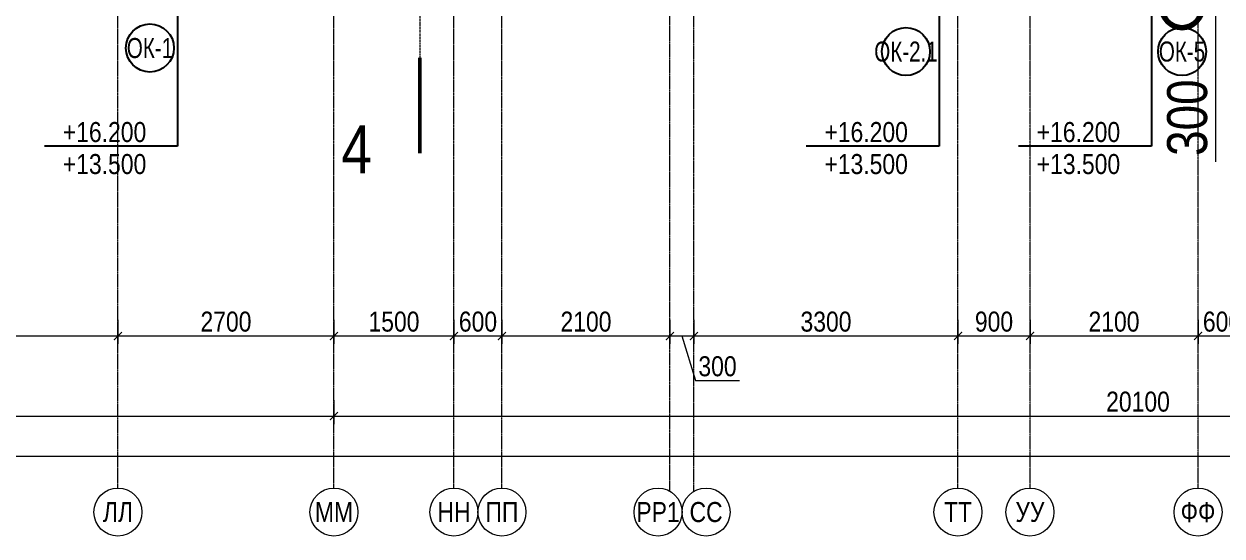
# Model space of a CAD drawing. Header units: millimetres. Extents: x -65509 to 912790, y 446 to 713294.
# Drawn here: x 480226 to 495201, y 499528 to 505928 of the extents above; entities that cross this region are included whole.
import ezdxf
from ezdxf import colors
from ezdxf.entities.mleader import LeaderData, LeaderLine
from ezdxf.enums import TextEntityAlignment as Align
from ezdxf.math import Vec2, Vec3

# ---------------------------------------------------------------- set-up
doc = ezdxf.new("R2010")
doc.units = ezdxf.units.MM
doc.linetypes.add('CENTER2', pattern=[28.575, 19.05, -3.175, 3.175, -3.175])
doc.linetypes.add('DASHED', pattern=[19.05, 12.7, -6.35])
doc.layers.get('Defpoints').update_dxf_attribs({"color": 250})
for name, color, linetype, lineweight in [('АР_Окна марка', 250, 'Continuous', 9), ('АР_Размеры обшивки', 250, 'Continuous', 5), ('АР_Разрезы марка', 7, 'Continuous', 13), ('Марка окна', 250, 'Continuous', 25), ('РД_Оси_100', 250, 'Continuous', 0), ('РД_Оси_размер', 250, 'Continuous', 0)]:
    doc.layers.add(name, color=color, linetype=linetype, lineweight=lineweight)
doc.layers.add('ОВ_КЛАПАНЫ', color=250, linetype='Continuous', lineweight=13, plot=False)
doc.styles.add('Arial_09', font='ARIALN.TTF', dxfattribs={"width": 0.9})
doc.styles.add('Isocpeur3', font='isocpeur.ttf')
doc.styles.add('style1', font='ARIALN.TTF')
doc.styles.add('ккк', font='isocpeur.ttf', dxfattribs={"width": 0.85, "oblique": 15})
doc.dimstyles.new('Dim100_ареал', dxfattribs={"dimscale": 100, "dimtxt": 2.5, "dimasz": 1, "dimexe": 1, "dimexo": 1, "dimgap": 0.5, "dimtad": 1, "dimzin": 12, "dimdsep": 46, "dimtxsty": 'style1', "dimblk": 'ARCHTICK', "dimcen": 1, "dimdle": 1, "dimclrd": 256, "dimclre": 256, "dimaunit": 1, "dimadec": 0, "dimazin": 3, "dimtfac": 1, "dimtmove": 1, "dimatfit": 3, "dimldrblk": 'OPEN30', "dimfxl": 4, "dimfxlon": 1, "dimtolj": 1, "dimtzin": 0, "dimlwd": 9, "dimlwe": 9, "dimarcsym": 0})
doc.dimstyles.new('Dim200_ареал', dxfattribs={"dimscale": 100, "dimtxt": 5, "dimasz": 2.5, "dimexe": 2, "dimexo": 2, "dimgap": 1, "dimtad": 1, "dimzin": 12, "dimdsep": 46, "dimtxsty": 'style1', "dimblk": 'ARCHTICK', "dimcen": 3, "dimdle": 2, "dimclrd": 256, "dimclre": 256, "dimaunit": 1, "dimadec": 0, "dimazin": 3, "dimtfac": 1, "dimtmove": 1, "dimatfit": 3, "dimldrblk": 'OPEN30', "dimfxl": 5, "dimfxlon": 1, "dimtolj": 1, "dimtzin": 0, "dimlwd": 9, "dimlwe": 9, "dimarcsym": 0})

# ---------------------------------------------------------------- blocks, each defined once
blk = doc.blocks.new('_DotSmall')
at = {"color": 0, "linetype": 'ByBlock', "const_width": 0.5}
blk.add_lwpolyline([(-0.0625, 0, 1), (0.0625, 0, 1)], format="xyb", close=True, dxfattribs=at)
blk = doc.blocks.new('A-iden')
at = {"linetype": 'Continuous', "lineweight": 5}
blk.add_circle((0, -4), 3, dxfattribs=at)
at = {"color": 0, "linetype": 'Continuous', "lineweight": 20, "style": 'ккк', "width": 0.85}
blk.add_attdef('ID', text='', height=8, dxfattribs=at).set_placement((0.31, -3.85), align=Align.MIDDLE_CENTER)
blk = doc.blocks.new('_ArchTick')
at = {"color": 0, "linetype": 'ByBlock', "const_width": 0.15}
blk.add_lwpolyline([(-0.5, -0.5), (0.5, 0.5)], dxfattribs=at)
blk = doc.blocks.new('*D321')
at = {"layer": 'Defpoints', "color": 0, "transparency": 16777216}
for p in [(88500, -3255), (91800, -3255), (91800, -4255)]:
    blk.add_point(p, dxfattribs=at)
at = {"layer": 'РД_Оси_размер', "color": 0, "lineweight": 5, "transparency": 16777216}
for p, q in [((88500, -4055), (88500, -4355)), ((91800, -4055), (91800, -4355)), ((88400, -4255), (91900, -4255))]:
    blk.add_line(p, q, dxfattribs=at)
at = {"layer": 'РД_Оси_размер', "color": 0, "lineweight": 5, "transparency": 16777216, "xscale": 100, "yscale": 100, "zscale": 100, "rotation": 180}
blk.add_blockref('_ArchTick', (88500, -4255), dxfattribs=at)
at = {"layer": 'РД_Оси_размер', "color": 0, "lineweight": 5, "transparency": 16777216, "xscale": 100, "yscale": 100, "zscale": 100}
blk.add_blockref('_ArchTick', (91800, -4255), dxfattribs=at)
at = {"layer": 'РД_Оси_размер', "color": 0, "transparency": 16777216, "insert": (90150, -4077), "char_height": 250, "attachment_point": 5, "style": 'style1'}
blk.add_mtext('\\A1;3300', dxfattribs=at)
blk = doc.blocks.new('_Open30')
at = {"color": 0, "linetype": 'ByBlock', "lineweight": -2}
for p, q in [((-1, 0.268), (0, 0)), ((0, 0), (-1, -0.268)), ((0, 0), (-1, 0))]:
    blk.add_line(p, q, dxfattribs=at)
blk = doc.blocks.new('*D322')
at = {"layer": 'Defpoints', "color": 0, "transparency": 16777216}
for p in [(91800, -3255), (94500, -3255), (94500, -4255)]:
    blk.add_point(p, dxfattribs=at)
at = {"layer": 'РД_Оси_размер', "color": 0, "lineweight": 5, "transparency": 16777216}
for p, q in [((91800, -4055), (91800, -4355)), ((94500, -4055), (94500, -4355)), ((91700, -4255), (94600, -4255))]:
    blk.add_line(p, q, dxfattribs=at)
at = {"layer": 'РД_Оси_размер', "color": 0, "lineweight": 5, "transparency": 16777216, "xscale": 100, "yscale": 100, "zscale": 100, "rotation": 180}
blk.add_blockref('_ArchTick', (91800, -4255), dxfattribs=at)
at = {"layer": 'РД_Оси_размер', "color": 0, "lineweight": 5, "transparency": 16777216, "xscale": 100, "yscale": 100, "zscale": 100}
blk.add_blockref('_ArchTick', (94500, -4255), dxfattribs=at)
at = {"layer": 'РД_Оси_размер', "color": 0, "transparency": 16777216, "insert": (93150, -4077), "char_height": 250, "attachment_point": 5, "style": 'style1'}
blk.add_mtext('\\A1;2700', dxfattribs=at)
blk = doc.blocks.new('*D323')
at = {"layer": 'Defpoints', "color": 0, "transparency": 16777216}
for p in [(94500, -3255), (96000, -3255), (96000, -4255)]:
    blk.add_point(p, dxfattribs=at)
at = {"layer": 'РД_Оси_размер', "color": 0, "lineweight": 5, "transparency": 16777216}
for p, q in [((94500, -4055), (94500, -4355)), ((96000, -4055), (96000, -4355)), ((94400, -4255), (96100, -4255))]:
    blk.add_line(p, q, dxfattribs=at)
at = {"layer": 'РД_Оси_размер', "color": 0, "lineweight": 5, "transparency": 16777216, "xscale": 100, "yscale": 100, "zscale": 100, "rotation": 180}
blk.add_blockref('_ArchTick', (94500, -4255), dxfattribs=at)
at = {"layer": 'РД_Оси_размер', "color": 0, "lineweight": 5, "transparency": 16777216, "xscale": 100, "yscale": 100, "zscale": 100}
blk.add_blockref('_ArchTick', (96000, -4255), dxfattribs=at)
at = {"layer": 'РД_Оси_размер', "color": 0, "transparency": 16777216, "insert": (95250, -4077), "char_height": 250, "attachment_point": 5, "style": 'style1'}
blk.add_mtext('\\A1;1500', dxfattribs=at)
blk = doc.blocks.new('*D324')
at = {"layer": 'Defpoints', "color": 0, "transparency": 16777216}
for p in [(96000, -3255), (96600, -3255), (96600, -4255)]:
    blk.add_point(p, dxfattribs=at)
at = {"layer": 'РД_Оси_размер', "color": 0, "lineweight": 5, "transparency": 16777216}
for p, q in [((96000, -4055), (96000, -4355)), ((96600, -4055), (96600, -4355)), ((95900, -4255), (96700, -4255))]:
    blk.add_line(p, q, dxfattribs=at)
at = {"layer": 'РД_Оси_размер', "color": 0, "lineweight": 5, "transparency": 16777216, "xscale": 100, "yscale": 100, "zscale": 100, "rotation": 180}
blk.add_blockref('_ArchTick', (96000, -4255), dxfattribs=at)
at = {"layer": 'РД_Оси_размер', "color": 0, "lineweight": 5, "transparency": 16777216, "xscale": 100, "yscale": 100, "zscale": 100}
blk.add_blockref('_ArchTick', (96600, -4255), dxfattribs=at)
at = {"layer": 'РД_Оси_размер', "color": 0, "transparency": 16777216, "insert": (96300, -4077), "char_height": 250, "attachment_point": 5, "style": 'style1'}
blk.add_mtext('\\A1;600', dxfattribs=at)
blk = doc.blocks.new('*D325')
at = {"layer": 'Defpoints', "color": 0, "transparency": 16777216}
for p in [(96600, -3255), (98700, -3255), (98700, -4255)]:
    blk.add_point(p, dxfattribs=at)
at = {"layer": 'РД_Оси_размер', "color": 0, "lineweight": 5, "transparency": 16777216}
for p, q in [((96600, -4055), (96600, -4355)), ((98700, -4055), (98700, -4355)), ((96500, -4255), (98800, -4255))]:
    blk.add_line(p, q, dxfattribs=at)
at = {"layer": 'РД_Оси_размер', "color": 0, "lineweight": 5, "transparency": 16777216, "xscale": 100, "yscale": 100, "zscale": 100, "rotation": 180}
blk.add_blockref('_ArchTick', (96600, -4255), dxfattribs=at)
at = {"layer": 'РД_Оси_размер', "color": 0, "lineweight": 5, "transparency": 16777216, "xscale": 100, "yscale": 100, "zscale": 100}
blk.add_blockref('_ArchTick', (98700, -4255), dxfattribs=at)
at = {"layer": 'РД_Оси_размер', "color": 0, "transparency": 16777216, "insert": (97650, -4077), "char_height": 250, "attachment_point": 5, "style": 'style1'}
blk.add_mtext('\\A1;2100', dxfattribs=at)
blk = doc.blocks.new('*D326')
at = {"layer": 'Defpoints', "color": 0, "transparency": 16777216}
for p in [(98700, -3255), (99000, -3255), (99000, -4255)]:
    blk.add_point(p, dxfattribs=at)
at = {"layer": 'РД_Оси_размер', "color": 0, "lineweight": 5, "transparency": 16777216}
for p, q in [((98700, -4055), (98700, -4355)), ((99000, -4055), (99000, -4355)), ((98600, -4255), (99100, -4255)), ((98850, -4255), (99017, -4813)), ((99017, -4813), (99570, -4813))]:
    blk.add_line(p, q, dxfattribs=at)
at = {"layer": 'РД_Оси_размер', "color": 0, "lineweight": 5, "transparency": 16777216, "xscale": 100, "yscale": 100, "zscale": 100, "rotation": 180}
blk.add_blockref('_ArchTick', (98700, -4255), dxfattribs=at)
at = {"layer": 'РД_Оси_размер', "color": 0, "lineweight": 5, "transparency": 16777216, "xscale": 100, "yscale": 100, "zscale": 100}
blk.add_blockref('_ArchTick', (99000, -4255), dxfattribs=at)
at = {"layer": 'РД_Оси_размер', "color": 0, "transparency": 16777216, "insert": (99294, -4635), "char_height": 250, "attachment_point": 5, "style": 'style1'}
blk.add_mtext('\\A1;300', dxfattribs=at)
blk = doc.blocks.new('*D327')
at = {"layer": 'Defpoints', "color": 0, "transparency": 16777216}
for p in [(99000, -3255), (102300, -3255), (102300, -4255)]:
    blk.add_point(p, dxfattribs=at)
at = {"layer": 'РД_Оси_размер', "color": 0, "lineweight": 5, "transparency": 16777216}
for p, q in [((99000, -4055), (99000, -4355)), ((102300, -4055), (102300, -4355)), ((98900, -4255), (102400, -4255))]:
    blk.add_line(p, q, dxfattribs=at)
at = {"layer": 'РД_Оси_размер', "color": 0, "lineweight": 5, "transparency": 16777216, "xscale": 100, "yscale": 100, "zscale": 100, "rotation": 180}
blk.add_blockref('_ArchTick', (99000, -4255), dxfattribs=at)
at = {"layer": 'РД_Оси_размер', "color": 0, "lineweight": 5, "transparency": 16777216, "xscale": 100, "yscale": 100, "zscale": 100}
blk.add_blockref('_ArchTick', (102300, -4255), dxfattribs=at)
at = {"layer": 'РД_Оси_размер', "color": 0, "transparency": 16777216, "insert": (100650, -4077), "char_height": 250, "attachment_point": 5, "style": 'style1'}
blk.add_mtext('\\A1;3300', dxfattribs=at)
blk = doc.blocks.new('*D328')
at = {"layer": 'Defpoints', "color": 0, "transparency": 16777216}
for p in [(102300, -3255), (103200, -3255), (103200, -4255)]:
    blk.add_point(p, dxfattribs=at)
at = {"layer": 'РД_Оси_размер', "color": 0, "lineweight": 5, "transparency": 16777216}
for p, q in [((102300, -4055), (102300, -4355)), ((103200, -4055), (103200, -4355)), ((102200, -4255), (103300, -4255))]:
    blk.add_line(p, q, dxfattribs=at)
at = {"layer": 'РД_Оси_размер', "color": 0, "lineweight": 5, "transparency": 16777216, "xscale": 100, "yscale": 100, "zscale": 100, "rotation": 180}
blk.add_blockref('_ArchTick', (102300, -4255), dxfattribs=at)
at = {"layer": 'РД_Оси_размер', "color": 0, "lineweight": 5, "transparency": 16777216, "xscale": 100, "yscale": 100, "zscale": 100}
blk.add_blockref('_ArchTick', (103200, -4255), dxfattribs=at)
at = {"layer": 'РД_Оси_размер', "color": 0, "transparency": 16777216, "insert": (102750, -4077), "char_height": 250, "attachment_point": 5, "style": 'style1'}
blk.add_mtext('\\A1;900', dxfattribs=at)
blk = doc.blocks.new('*D329')
at = {"layer": 'Defpoints', "color": 0, "transparency": 16777216}
for p in [(103200, -3255), (105300, -3255), (105300, -4255)]:
    blk.add_point(p, dxfattribs=at)
at = {"layer": 'РД_Оси_размер', "color": 0, "lineweight": 5, "transparency": 16777216}
for p, q in [((103200, -4055), (103200, -4355)), ((105300, -4055), (105300, -4355)), ((103100, -4255), (105400, -4255))]:
    blk.add_line(p, q, dxfattribs=at)
at = {"layer": 'РД_Оси_размер', "color": 0, "lineweight": 5, "transparency": 16777216, "xscale": 100, "yscale": 100, "zscale": 100, "rotation": 180}
blk.add_blockref('_ArchTick', (103200, -4255), dxfattribs=at)
at = {"layer": 'РД_Оси_размер', "color": 0, "lineweight": 5, "transparency": 16777216, "xscale": 100, "yscale": 100, "zscale": 100}
blk.add_blockref('_ArchTick', (105300, -4255), dxfattribs=at)
at = {"layer": 'РД_Оси_размер', "color": 0, "transparency": 16777216, "insert": (104250, -4077), "char_height": 250, "attachment_point": 5, "style": 'style1'}
blk.add_mtext('\\A1;2100', dxfattribs=at)
blk = doc.blocks.new('*D330')
at = {"layer": 'Defpoints', "color": 0, "transparency": 16777216}
for p in [(105300, -3255), (105900, -3255), (105900, -4255)]:
    blk.add_point(p, dxfattribs=at)
at = {"layer": 'РД_Оси_размер', "color": 0, "lineweight": 5, "transparency": 16777216}
for p, q in [((105300, -4055), (105300, -4355)), ((105900, -4055), (105900, -4355)), ((105200, -4255), (106000, -4255))]:
    blk.add_line(p, q, dxfattribs=at)
at = {"layer": 'РД_Оси_размер', "color": 0, "lineweight": 5, "transparency": 16777216, "xscale": 100, "yscale": 100, "zscale": 100, "rotation": 180}
blk.add_blockref('_ArchTick', (105300, -4255), dxfattribs=at)
at = {"layer": 'РД_Оси_размер', "color": 0, "lineweight": 5, "transparency": 16777216, "xscale": 100, "yscale": 100, "zscale": 100}
blk.add_blockref('_ArchTick', (105900, -4255), dxfattribs=at)
at = {"layer": 'РД_Оси_размер', "color": 0, "transparency": 16777216, "insert": (105600, -4077), "char_height": 250, "attachment_point": 5, "style": 'style1'}
blk.add_mtext('\\A1;600', dxfattribs=at)
blk = doc.blocks.new('*D204')
at = {"layer": 'Defpoints', "color": 0, "transparency": 16777216}
for p in [(0, -3255), (114600, -3255), (114600, -5755)]:
    blk.add_point(p, dxfattribs=at)
at = {"layer": 'РД_Оси_размер', "color": 0, "lineweight": 5, "transparency": 16777216}
for p, q in [((0, -5555), (0, -5855)), ((114600, -5555), (114600, -5855)), ((-100, -5755), (114700, -5755))]:
    blk.add_line(p, q, dxfattribs=at)
at = {"layer": 'РД_Оси_размер', "color": 0, "lineweight": 5, "transparency": 16777216, "xscale": 100, "yscale": 100, "zscale": 100, "rotation": 180}
blk.add_blockref('_ArchTick', (0, -5755), dxfattribs=at)
at = {"layer": 'РД_Оси_размер', "color": 0, "lineweight": 5, "transparency": 16777216, "xscale": 100, "yscale": 100, "zscale": 100}
blk.add_blockref('_ArchTick', (114600, -5755), dxfattribs=at)
at = {"layer": 'РД_Оси_размер', "color": 0, "transparency": 16777216, "insert": (57300, -5577), "char_height": 250, "attachment_point": 5, "style": 'style1'}
blk.add_mtext('\\A1;114600', dxfattribs=at)
blk = doc.blocks.new('*D221')
at = {"layer": 'Defpoints', "color": 0, "transparency": 16777216}
for p in [(83100, -3255), (94500, -3255), (94500, -5255)]:
    blk.add_point(p, dxfattribs=at)
at = {"layer": 'РД_Оси_размер', "color": 0, "lineweight": 5, "transparency": 16777216}
for p, q in [((83100, -5055), (83100, -5355)), ((94500, -5055), (94500, -5355)), ((83000, -5255), (94600, -5255))]:
    blk.add_line(p, q, dxfattribs=at)
at = {"layer": 'РД_Оси_размер', "color": 0, "lineweight": 5, "transparency": 16777216, "xscale": 100, "yscale": 100, "zscale": 100, "rotation": 180}
blk.add_blockref('_ArchTick', (83100, -5255), dxfattribs=at)
at = {"layer": 'РД_Оси_размер', "color": 0, "lineweight": 5, "transparency": 16777216, "xscale": 100, "yscale": 100, "zscale": 100}
blk.add_blockref('_ArchTick', (94500, -5255), dxfattribs=at)
at = {"layer": 'РД_Оси_размер', "color": 0, "transparency": 16777216, "insert": (88800, -5077), "char_height": 250, "attachment_point": 5, "style": 'style1'}
blk.add_mtext('\\A1;11400', dxfattribs=at)
blk = doc.blocks.new('*D242')
at = {"layer": 'Defpoints', "color": 0, "transparency": 16777216}
for p in [(94500, -3255), (114600, -3255), (114600, -5255)]:
    blk.add_point(p, dxfattribs=at)
at = {"layer": 'РД_Оси_размер', "color": 0, "lineweight": 5, "transparency": 16777216}
for p, q in [((94500, -5055), (94500, -5355)), ((114600, -5055), (114600, -5355)), ((94400, -5255), (114700, -5255))]:
    blk.add_line(p, q, dxfattribs=at)
at = {"layer": 'РД_Оси_размер', "color": 0, "lineweight": 5, "transparency": 16777216, "xscale": 100, "yscale": 100, "zscale": 100, "rotation": 180}
blk.add_blockref('_ArchTick', (94500, -5255), dxfattribs=at)
at = {"layer": 'РД_Оси_размер', "color": 0, "lineweight": 5, "transparency": 16777216, "xscale": 100, "yscale": 100, "zscale": 100}
blk.add_blockref('_ArchTick', (114600, -5255), dxfattribs=at)
at = {"layer": 'РД_Оси_размер', "color": 0, "transparency": 16777216, "insert": (104550, -5077), "char_height": 250, "attachment_point": 5, "style": 'style1'}
blk.add_mtext('\\A1;20100', dxfattribs=at)
blk = doc.blocks.new('*D769')
at = {"layer": 'Defpoints', "color": 0, "lineweight": 25, "transparency": 16777216}
for p in [(495123, 506683), (495911, 506683), (495908, 506383)]:
    blk.add_point(p, dxfattribs=at)
at = {"layer": 'АР_Размеры обшивки', "lineweight": 9, "transparency": 16777216}
for p, q in [((495123, 506183), (495123, 506883)), ((495623, 506683), (494923, 506683)), ((495623, 506383), (494923, 506383)), ((495123, 504205), (495123, 506383))]:
    blk.add_line(p, q, dxfattribs=at)
at = {"layer": 'АР_Размеры обшивки', "lineweight": 9, "transparency": 16777216, "xscale": 250, "yscale": 250, "zscale": 250}
for p, rotation in [((495123, 506683), 90), ((495123, 506383), 270)]:
    blk.add_blockref('_ArchTick', p, dxfattribs=dict(at, rotation=rotation))
at = {"layer": 'АР_Размеры обшивки', "color": 0, "transparency": 16777216, "insert": (494768, 504757), "char_height": 500, "attachment_point": 5, "rotation": 90, "style": 'style1'}
blk.add_mtext('\\A1;300', dxfattribs=at)
blk = doc.blocks.new('МОК-Наименование')
at = {"layer": 'Defpoints'}
blk.add_circle((0, 0), 3, dxfattribs=at)
at = {"color": 0, "linetype": 'ByBlock', "lineweight": -2, "style": 'Isocpeur3', "width": 0.8, "flags": 4}
blk.add_attdef('АР-ОКНО:НАИМЕНОВАНИЕ', text='', height=2.5, dxfattribs=at).set_placement((0, 0), align=Align.MIDDLE)
blk = doc.blocks.new('СОШ_2200_АР_ОСИ_М100_28.05.24')
at = {"layer": 'РД_Оси_100', "linetype": 'CENTER2'}
for p, q in [((91800, -6155), (91800, 139938.679)), ((94500, -6155), (94500, 139938.679)), ((96000, -6155), (96000, 139938.679)), ((102300, -6155), (102300, 139938.679))]:
    blk.add_line(p, q, dxfattribs=at)
for points in [[(96600, -6155), (96600, 139938.679)], [(98700, -6194.98), (98700, 139538.679), (98550, 139938.679)], [(99000, -6195.83), (99000, 139538.679), (99150, 139938.679)], [(103200, -6155), (103200, 139938.679)], [(105300, -6155), (105300, 139938.679)]]:
    blk.add_lwpolyline(points, dxfattribs=at)
at = {"layer": 'РД_Оси_100', "color": 0}
ref = blk.add_blockref('A-iden', (91800, -6054.999), dxfattribs=dict(at, xscale=100, yscale=100, zscale=100))
ref.add_attrib('ID', 'ЛЛ', dxfattribs={"layer": '0', "linetype": 'Continuous', "height": 250, "style": 'style1'}).set_placement((91800, -6454.999), align=Align.MIDDLE)
ref = blk.add_blockref('A-iden', (94500, -6054.999), dxfattribs=dict(at, xscale=100, yscale=100, zscale=100))
ref.add_attrib('ID', 'ММ', dxfattribs={"layer": '0', "linetype": 'Continuous', "height": 250, "style": 'style1'}).set_placement((94500, -6454.999), align=Align.MIDDLE)
ref = blk.add_blockref('A-iden', (96000, -6054.999), dxfattribs=dict(at, xscale=100, yscale=100, zscale=100))
ref.add_attrib('ID', 'НН', dxfattribs={"layer": '0', "linetype": 'Continuous', "height": 250, "style": 'style1'}).set_placement((96000, -6454.999), align=Align.MIDDLE)
ref = blk.add_blockref('A-iden', (96599.266, -6054.999), dxfattribs=dict(at, xscale=100, yscale=100, zscale=100))
ref.add_attrib('ID', 'ПП', dxfattribs={"layer": '0', "linetype": 'Continuous', "height": 250, "style": 'style1'}).set_placement((96599.266, -6454.999), align=Align.MIDDLE)
ref = blk.add_blockref('A-iden', (98550.367, -6054.999), dxfattribs=dict(at, xscale=100, yscale=100, zscale=100))
ref.add_attrib('ID', 'РР1', dxfattribs={"layer": '0', "linetype": 'Continuous', "height": 250, "style": 'style1'}).set_placement((98550.367, -6454.999), align=Align.MIDDLE)
ref = blk.add_blockref('A-iden', (99151.101, -6054.999), dxfattribs=dict(at, xscale=100, yscale=100, zscale=100))
ref.add_attrib('ID', 'СС', dxfattribs={"layer": '0', "linetype": 'Continuous', "height": 250, "style": 'style1'}).set_placement((99151.101, -6454.999), align=Align.MIDDLE)
ref = blk.add_blockref('A-iden', (102300, -6054.999), dxfattribs=dict(at, xscale=100, yscale=100, zscale=100))
ref.add_attrib('ID', 'ТТ', dxfattribs={"layer": '0', "linetype": 'Continuous', "height": 250, "style": 'style1'}).set_placement((102300, -6454.999), align=Align.MIDDLE)
ref = blk.add_blockref('A-iden', (103199.266, -6054.999), dxfattribs=dict(at, xscale=100, yscale=100, zscale=100))
ref.add_attrib('ID', 'УУ', dxfattribs={"layer": '0', "linetype": 'Continuous', "height": 250, "style": 'style1'}).set_placement((103199.266, -6454.999), align=Align.MIDDLE)
ref = blk.add_blockref('A-iden', (105300, -6054.999), dxfattribs=dict(at, xscale=100, yscale=100, zscale=100))
ref.add_attrib('ID', 'ФФ', dxfattribs={"layer": '0', "linetype": 'Continuous', "height": 250, "style": 'style1'}).set_placement((105300, -6454.999), align=Align.MIDDLE)
at = {"layer": 'РД_Оси_размер'}
for base, p1, p2, picture, middle in [((114600, -5755), (0, -3255), (114600, -3255), '*D204', (57300, -5577.357)), ((94500, -5255), (83100, -3255), (94500, -3255), '*D221', (88800, -5077.357)), ((91800, -4255), (88500, -3255), (91800, -3255), '*D321', (90150, -4077.357)), ((94500, -4255), (91800, -3255), (94500, -3255), '*D322', (93150, -4077.357)), ((96000, -4255), (94500, -3255), (96000, -3255), '*D323', (95250, -4077.357)), ((114600, -5255), (94500, -3255), (114600, -3255), '*D242', (104550, -5077.357)), ((96600, -4255), (96000, -3255), (96600, -3255), '*D324', (96300, -4077.357)), ((98700, -4255), (96600, -3255), (98700, -3255), '*D325', (97650, -4077.357)), ((99000, -4255), (98700, -3255), (99000, -3255), '*D326', (99067.379, -4635.286)), ((102300, -4255), (99000, -3255), (102300, -3255), '*D327', (100650, -4077.357)), ((103200, -4255), (102300, -3255), (103200, -3255), '*D328', (102750, -4077.357)), ((105300, -4255), (103200, -3255), (105300, -3255), '*D329', (104250, -4077.357)), ((105900, -4255), (105300, -3255), (105900, -3255), '*D330', (105600, -4077.357))]:
    dim = blk.add_linear_dim(base=base, p1=p1, p2=p2, dimstyle='Dim100_ареал', dxfattribs=at)
    dim.commit()
    dim.dimension.update_dxf_attribs({"geometry": picture, "text_midpoint": middle})

msp = doc.modelspace()

# ---------------------------------------------------------------- linework, layer by layer
at = {"layer": 'АР_Разрезы марка', "linetype": 'DASHED', "lineweight": 0}
msp.add_lwpolyline([(487187.962, 644536.098), (487187.962, 606919.885), (485174.99, 606919.885), (485174.99, 504313.634)], dxfattribs=at)
at = {"layer": 'АР_Разрезы марка', "lineweight": 50}
msp.add_lwpolyline([(485174.99, 505504.285), (485174.99, 504313.634)], dxfattribs=at)
at = {"layer": 'АР_Разрезы марка'}
msp.add_lwpolyline([(485174.99, 504908.96, 0, 200, 0), (484730.722, 504908.96, 0, 0, 0), (483901.161, 504908.96, 0, 0, 0)], format="xyseb", dxfattribs=at)

# ---------------------------------------------------------------- texts
at = {"layer": 'АР_Разрезы марка', "insert": (484384.068, 504362.525), "char_height": 600, "width": 1999.94, "attachment_point": 5, "style": 'style1'}
msp.add_mtext('4', dxfattribs=at)

# ---------------------------------------------------------------- leaders
at = {"layer": 'Марка окна', "lineweight": 0, "ltscale": 20}
ml = msp.add_multileader_mtext('Standard', dxfattribs=at)
ml.set_content('+16.200\\P+13.500', color=256, style='style1')
ml.set_leader_properties(color=256, linetype='ByLayer', lineweight=-1)
ml.set_arrow_properties(name='DOTSMALL')
ml.build(insert=Vec2(0, 0))
ml.multileader.update_dxf_attribs({"text_left_attachment_type": 6, "text_right_attachment_type": 6, "dogleg_length": 200, "arrow_head_size": 250})
ctx = ml.context
ctx.base_point, ctx.char_height, ctx.arrow_head_size, ctx.landing_gap_size, ctx.plane_origin = Vec3(480711.512, 504402.413), 250, 250, 0, Vec3(480465.325, 503717.886)
ctx.left_attachment, ctx.right_attachment = 6, 6
notes = []
notes.append((ctx, [(0, (1, 1, 0), (482145.425, 504402.413), (-1, 0), 420.441, [(0, [(482145.616, 506319.297)], 0, [])])]))
ctx.mtext.insert, ctx.mtext.line_spacing_factor, ctx.mtext.flow_direction = Vec3(480711.512, 504702.413), 0.96, 5
ctx.mtext.has_bg_fill, ctx.mtext.bg_color, ctx.mtext.bg_scale_factor, ctx.mtext.bg_transparency, ctx.mtext.use_window_bg_color = 1, -1027028792, 1.5, 0, 1
ml = msp.add_multileader_mtext('Standard', dxfattribs=at)
ml.set_content('+16.200\\P+13.500', color=256, style='style1')
ml.set_leader_properties(color=256, linetype='ByLayer', lineweight=-1)
ml.set_arrow_properties(name='DOTSMALL')
ml.build(insert=Vec2(0, 0))
ml.multileader.update_dxf_attribs({"text_left_attachment_type": 6, "text_right_attachment_type": 6, "dogleg_length": 200, "arrow_head_size": 250})
ctx = ml.context
ctx.base_point, ctx.char_height, ctx.arrow_head_size, ctx.landing_gap_size, ctx.plane_origin = Vec3(490231.092, 504402.413), 250, 250, 0, Vec3(489984.905, 503717.886)
ctx.left_attachment, ctx.right_attachment = 6, 6
notes.append((ctx, [(0, (1, 1, 0), (491665.005, 504402.413), (-1, 0), 420.441, [(0, [(491665.196, 506319.297)], 0, [])])]))
ctx.mtext.insert, ctx.mtext.line_spacing_factor, ctx.mtext.flow_direction = Vec3(490231.092, 504702.413), 0.96, 5
ctx.mtext.has_bg_fill, ctx.mtext.bg_color, ctx.mtext.bg_scale_factor, ctx.mtext.bg_transparency, ctx.mtext.use_window_bg_color = 1, -1027028792, 1.5, 0, 1
ml = msp.add_multileader_mtext('Standard', dxfattribs=at)
ml.set_content('+16.200\\P+13.500', color=256, style='style1')
ml.set_leader_properties(color=256, linetype='ByLayer', lineweight=-1)
ml.set_arrow_properties(name='DOTSMALL')
ml.build(insert=Vec2(0, 0))
ml.multileader.update_dxf_attribs({"text_left_attachment_type": 6, "text_right_attachment_type": 6, "dogleg_length": 200, "arrow_head_size": 250})
ctx = ml.context
ctx.base_point, ctx.char_height, ctx.arrow_head_size, ctx.landing_gap_size, ctx.plane_origin = Vec3(492884.663, 504402.413), 250, 250, 0, Vec3(492638.475, 503717.886)
ctx.left_attachment, ctx.right_attachment = 6, 6
notes.append((ctx, [(0, (1, 1, 0), (494318.575, 504402.413), (-1, 0), 420.441, [(0, [(494318.767, 506319.297)], 0, [])])]))
ctx.mtext.insert, ctx.mtext.line_spacing_factor, ctx.mtext.flow_direction = Vec3(492884.663, 504702.413), 0.96, 5
ctx.mtext.has_bg_fill, ctx.mtext.bg_color, ctx.mtext.bg_scale_factor, ctx.mtext.bg_transparency, ctx.mtext.use_window_bg_color = 1, -1027028792, 1.5, 0, 1
for ctx, leaders in notes:
    for number, flags, end, landing, length, lines in leaders:
        leader = LeaderData()
        leader.index, (leader.has_last_leader_line, leader.has_dogleg_vector, leader.attachment_direction) = number, flags
        leader.last_leader_point, leader.dogleg_vector, leader.dogleg_length = Vec3(end), Vec3(landing), length
        for number, points, colour, breaks in lines:
            line = LeaderLine()
            line.index, line.vertices, line.color, line.breaks = number, Vec3.list(points), colors.encode_raw_color(colour), breaks
            leader.lines.append(line)
        ctx.leaders.append(leader)

# ---------------------------------------------------------------- next in the draw order: linework, layer by layer
at = {"layer": 'ОВ_КЛАПАНЫ', "lineweight": 90}
msp.add_circle((494700.882, 506130.818), 250, dxfattribs=at)

# ---------------------------------------------------------------- next in the draw order: block references
at = {"layer": 'АР_Окна марка', "linetype": 'Continuous', "lineweight": 9}
ref = msp.add_blockref('МОК-Наименование', (481800.882, 505627.525, -900), dxfattribs=dict(at, xscale=100, yscale=100, zscale=100))
ref.add_attrib('АР-ОКНО:НАИМЕНОВАНИЕ', 'ОК-1', dxfattribs={"layer": '0', "color": 0, "linetype": 'ByBlock', "lineweight": -2, "height": 250, "style": 'Arial_09', "width": 0.9}).set_placement((481800.882, 505627.525, -900), align=Align.MIDDLE)
ref = msp.add_blockref('МОК-Наименование', (491250.882, 505583.318, -900), dxfattribs=dict(at, xscale=100, yscale=100, zscale=100))
ref.add_attrib('АР-ОКНО:НАИМЕНОВАНИЕ', 'ОК-2.1', dxfattribs={"layer": '0', "color": 0, "linetype": 'ByBlock', "lineweight": -2, "height": 250, "style": 'Arial_09', "width": 0.9}).set_placement((491250.882, 505583.318, -900), align=Align.MIDDLE)
ref = msp.add_blockref('МОК-Наименование', (494700.882, 505583.318, -900), dxfattribs=dict(at, xscale=100, yscale=100, zscale=100))
ref.add_attrib('АР-ОКНО:НАИМЕНОВАНИЕ', 'ОК-5', dxfattribs={"layer": '0', "color": 0, "linetype": 'ByBlock', "lineweight": -2, "height": 250, "style": 'Arial_09', "width": 0.9}).set_placement((494700.882, 505583.318, -900), align=Align.MIDDLE)
at = {"layer": 'РД_Оси_100'}
msp.add_blockref('СОШ_2200_АР_ОСИ_М100_28.05.24', (389600.882, 506283.318), dxfattribs=at)

# ---------------------------------------------------------------- next in the draw order: dimensions: what is measured, and where the dimension line sits
at = {"layer": 'АР_Размеры обшивки'}
dim = msp.add_linear_dim(base=(495122.882, 506683.318), p1=(495907.882, 506383.318), p2=(495910.882, 506683.318), angle=90, dimstyle='Dim200_ареал', override={"dimdec": 0}, dxfattribs=at)
dim.commit()
dim.dimension.update_dxf_attribs({"geometry": '*D769', "text_midpoint": (495309.239, 504757.266), "dimtype": 160})

doc.saveas('drawing.dxf')
